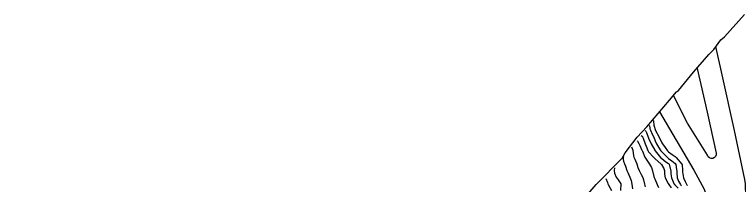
# Model space of a CAD drawing. Header units: metres. Extents: x 318500 to 325275, y 7408834 to 7428799.
# Drawn here: x 320021.7 to 320236.7, y 7414534.4 to 7414585.1 of the extents above; entities that cross this region are included whole.
import ezdxf

# ---------------------------------------------------------------- set-up
doc = ezdxf.new("R2010")
doc.units = ezdxf.units.M
doc.header["$MEASUREMENT"] = 0
for name, color, linetype in [('Area', 45, 'Continuous'), ('Curvas de Nivel 1m', 11, 'Continuous'), ('Curvas de Nivel 5m', 15, 'Continuous'), ('Vias Primárias', 230, 'Continuous')]:
    doc.layers.add(name, color=color, linetype=linetype)

msp = doc.modelspace()

# ---------------------------------------------------------------- linework, layer by layer
at = {"layer": 'Area'}
msp.add_lwpolyline([(320191.28, 7414531.19), (320194.2, 7414534.66), (320201.87, 7414542.55), (320202.82, 7414544.09), (320206.35, 7414548.74), (320209.21, 7414551.76), (320215.97, 7414559.71), (320218.06, 7414562.14), (320218.57, 7414562.54), (320223.05, 7414567.96), (320227.65, 7414573.25), (320229.05, 7414574.7), (320231.21, 7414577.56), (320232.24, 7414578.42), (320238.23, 7414585.09)], dxfattribs=at)
at = {"layer": 'Curvas de Nivel 1m', "flags": 128}
for points, elevation in [([(320209.89, 7414552.26), (320210, 7414552.12), (320210.12, 7414551.47), (320210.16, 7414551.17), (320210.3, 7414550.76), (320210.85, 7414549.65), (320211.26, 7414548.75), (320211.71, 7414547.62), (320212.12, 7414546.74), (320212.72, 7414545.76), (320213.39, 7414544.72), (320213.67, 7414544.37), (320215.32, 7414542.69), (320215.65, 7414542.42), (320216.63, 7414541.69), (320217.62, 7414540.93), (320217.8, 7414540.67), (320218.05, 7414539.11), (320218.07, 7414538.66), (320218.07, 7414538.18), (320218.21, 7414536.66), (320218.58, 7414535.68), (320219.17, 7414534.65), (320219.34, 7414534.45), (320219.54, 7414534.3)], 722), ([(320211.07, 7414553.8), (320211.12, 7414553.74), (320211.16, 7414553.48), (320211.29, 7414552.27), (320211.75, 7414550.75), (320211.76, 7414550.73), (320212.84, 7414548.73), (320213.7, 7414547.04), (320213.89, 7414546.72), (320214.64, 7414545.66), (320215.38, 7414544.69), (320215.68, 7414544.4), (320216.72, 7414543.63), (320217.65, 7414542.96), (320217.96, 7414542.67), (320219.62, 7414540.71), (320219.66, 7414540.64), (320219.81, 7414538.84), (320219.8, 7414538.64), (320219.79, 7414538.44), (320220.07, 7414536.63), (320220.54, 7414535.61), (320221.1, 7414534.62), (320221.32, 7414534.4)], 721), ([(320208.7, 7414550.72), (320208.91, 7414550.52), (320209.08, 7414550.11), (320209.59, 7414548.77), (320209.73, 7414548.45), (320210.49, 7414546.76), (320211.57, 7414544.87), (320211.64, 7414544.75), (320211.68, 7414544.7), (320213.26, 7414542.73), (320213.64, 7414542.36), (320214.89, 7414541.45), (320215.62, 7414540.91), (320215.84, 7414540.69), (320215.99, 7414540.31), (320216.33, 7414538.68), (320216.38, 7414537.89), (320216.54, 7414536.68), (320217.37, 7414534.84), (320217.48, 7414534.67), (320217.54, 7414534.59), (320218.49, 7414533.62)], 723), ([(320207.52, 7414549.18), (320207.87, 7414549), (320207.89, 7414548.96), (320207.96, 7414548.8), (320208.11, 7414548.41), (320208.72, 7414546.78), (320208.98, 7414546.07), (320209.47, 7414544.77), (320209.67, 7414544.42), (320211.22, 7414542.75), (320211.64, 7414542.37), (320213.52, 7414540.72), (320213.56, 7414540.66), (320213.62, 7414540.58), (320214.29, 7414539.39), (320214.49, 7414538.71), (320214.51, 7414537.78), (320214.69, 7414536.7), (320215.54, 7414534.98), (320215.75, 7414534.69), (320216.47, 7414533.74)], 724), ([(320204.69, 7414545.84), (320205.07, 7414544.84), (320205.31, 7414543.18), (320205.38, 7414542.83), (320205.64, 7414542.23), (320206.22, 7414540.82), (320206.53, 7414539.74), (320206.9, 7414538.81), (320207.58, 7414537.68), (320208.02, 7414536.79), (320208.27, 7414536.08), (320208.57, 7414534.78), (320208.77, 7414534.02)], 726), ([(320202.29, 7414543.05), (320202.23, 7414542.74), (320202.24, 7414542.08), (320202.34, 7414541.58), (320202.62, 7414540.87), (320202.89, 7414540.13), (320203.34, 7414538.85), (320203.59, 7414538.23), (320204.17, 7414536.84), (320204.54, 7414535.85), (320204.8, 7414534.84), (320204.95, 7414533.41)], 727), ([(320199.67, 7414539.65), (320199.5, 7414538.81), (320199.59, 7414538.07), (320200.16, 7414536.9), (320200.73, 7414536.06), (320201.54, 7414534.88), (320201.4, 7414532.88)], 728), ([(320197.1, 7414536.48), (320197.55, 7414535.28), (320197.69, 7414534.93), (320197.8, 7414534.67), (320198.75, 7414532.92)], 729)]:
    msp.add_lwpolyline(points, dxfattribs=dict(at, elevation=elevation))
at = {"layer": 'Curvas de Nivel 5m', "elevation": 725, "flags": 128}
msp.add_lwpolyline([(320206.33, 7414547.65), (320206.44, 7414547.55), (320206.84, 7414546.81), (320207.11, 7414546.22), (320207.68, 7414545.08), (320207.77, 7414544.88), (320207.8, 7414544.8), (320207.89, 7414544.58), (320208.65, 7414542.78), (320209.63, 7414541.28), (320210.04, 7414540.77), (320210.63, 7414539.74), (320210.94, 7414538.76), (320211.29, 7414537.04), (320211.4, 7414536.75), (320211.56, 7414536.39), (320212.33, 7414534.74), (320212.64, 7414533.85)], dxfattribs=at)
at = {"layer": 'Vias Primárias'}
for points in [[(320254.5, 7414358.67), (320253.69, 7414357.84), (320225.88, 7414328.13, -0.47838), (320218.36, 7414328.69, -0.084752), (320215.13, 7414335.64), (320218.55, 7414346.03), (320220.79, 7414355.24), (320224.83, 7414380.73), (320227.07, 7414395), (320229.25, 7414417.58), (320231.05, 7414438.73), (320232.79, 7414457.02), (320235.03, 7414478.61), (320236.78, 7414498.52), (320238.27, 7414515.26, 0.043), (320238.33, 7414536.22), (320235.22, 7414550.66), (320231.61, 7414567.16), (320229.73, 7414575.61)], [(320224.11, 7414569.07), (320227.14, 7414556.14), (320229.76, 7414544.01, -0.968263), (320227.19, 7414543.37), (320221.27, 7414552.91), (320217.12, 7414561.05)], [(320213.02, 7414556.24), (320223.15, 7414538.97), (320226.25, 7414533.28), (320229.48, 7414523.73), (320230.84, 7414518.2), (320230.54, 7414509.1), (320229.94, 7414500), (320229.19, 7414489.84), (320227.75, 7414477.39), (320226.51, 7414463.86), (320224.89, 7414445.97), (320223.4, 7414430.81), (320222.21, 7414418.04), (320217.19, 7414377.75), (320213.15, 7414350.42), (320203.57, 7414321.42), (320201.87, 7414317.33, -0.272506), (320201.61, 7414311.16, -0.003802), (320194.01, 7414297.33, -0.041398), (320180.35, 7414280.37, -0.075704), (320158.4, 7414264.78, -0.009848), (320124.24, 7414254.09, -0.04966), (320077.99, 7414250.63, -0.058189), (320021.7, 7414258.11)]]:
    msp.add_lwpolyline(points, format="xyb", dxfattribs=at)

doc.saveas('drawing.dxf')
